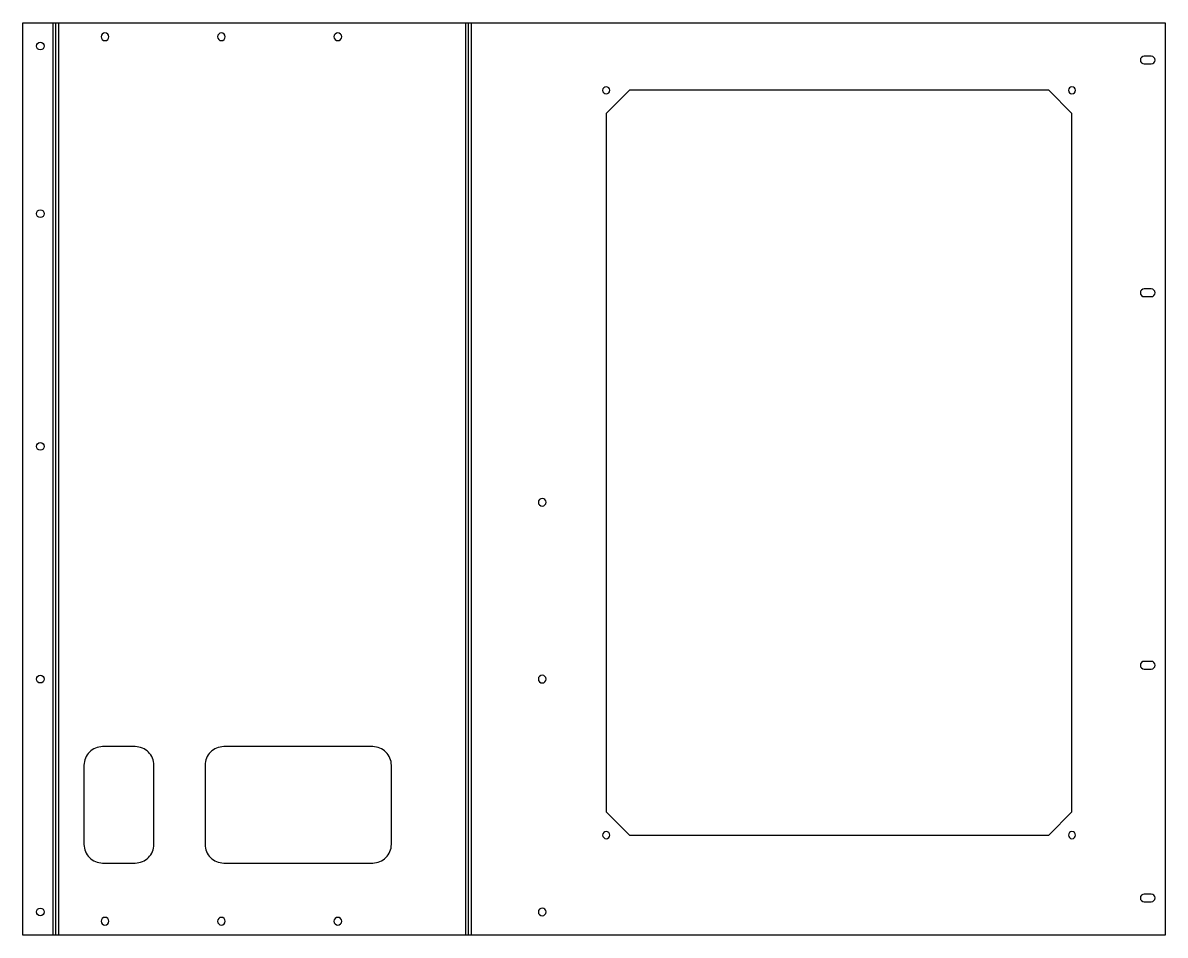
# Model space of a CAD drawing. Header units: millimetres. Extents: x 0 to 491, y 0 to 392.
import ezdxf

# ---------------------------------------------------------------- set-up
doc = ezdxf.new("R2010")
doc.units = ezdxf.units.MM

msp = doc.modelspace()

# ---------------------------------------------------------------- linework, layer by layer
at = {"layer": 'BEND'}
for p, q in [((14.13, 0), (14.13, 392)), ((191.39, 0), (191.39, 392))]:
    msp.add_line(p, q, dxfattribs=at)
at = {"layer": 'BEND_EXTENT'}
for p, q in [((13, 0), (13, 392)), ((15.26, 392), (15.26, 0)), ((190.26, 0), (190.26, 392)), ((192.52, 392), (192.52, 0))]:
    msp.add_line(p, q, dxfattribs=at)
at = {"layer": 'INTERIOR_PROFILES'}
for points in [[(484.52, 377.65), (481.52, 377.65, 1), (481.52, 374.35), (484.52, 374.35, 1)], [(484.52, 277.65), (481.52, 277.65, 1), (481.52, 274.35), (484.52, 274.35, 1)], [(484.52, 117.65), (481.52, 117.65, 1), (481.52, 114.35), (484.52, 114.35, 1)], [(48.26, 81), (34.26, 81, 0.414214), (26.26, 73), (26.26, 39, 0.414214), (34.26, 31), (48.26, 31, 0.414214), (56.26, 39), (56.26, 73, 0.414214)], [(78.26, 73), (78.26, 39, 0.414214), (86.26, 31), (150.26, 31, 0.414214), (158.26, 39), (158.26, 73, 0.414214), (150.26, 81), (86.26, 81, 0.414214)], [(481.52, 14.35), (484.52, 14.35, 1), (484.52, 17.65), (481.52, 17.65, 1)]]:
    msp.add_lwpolyline(points, format="xyb", close=True, dxfattribs=at)
msp.add_lwpolyline([(440.52, 363), (260.52, 363), (250.52, 353), (250.52, 53), (260.52, 43), (440.52, 43), (450.52, 53), (450.52, 353)], close=True, dxfattribs=at)
at = {"layer": 'INTERIOR_PROFILES', "extrusion": (0, 0, -1)}
for centre, radius in [((-35.26, 386), 1.65), ((-85.26, 386), 1.65), ((-135.26, 386), 1.65), ((-250.52, 363), 1.55), ((-450.52, 363), 1.55), ((-223.02, 186), 1.65), ((-223.02, 110), 1.65), ((-250.52, 43), 1.55), ((-450.52, 43), 1.55), ((-223.02, 10), 1.65), ((-35.26, 6), 1.65), ((-85.26, 6), 1.65), ((-135.26, 6), 1.65)]:
    msp.add_circle(centre, radius, dxfattribs=at)
at = {"layer": 'INTERIOR_PROFILES'}
for centre in [(7.5, 382), (7.5, 310), (7.5, 210), (7.5, 110), (7.5, 10)]:
    msp.add_circle(centre, 1.65, dxfattribs=at)
at = {"layer": 'OUTER_PROFILES'}
msp.add_lwpolyline([(490.52, 0), (0, 0), (0, 392), (490.52, 392)], close=True, dxfattribs=at)

doc.saveas('drawing.dxf')
